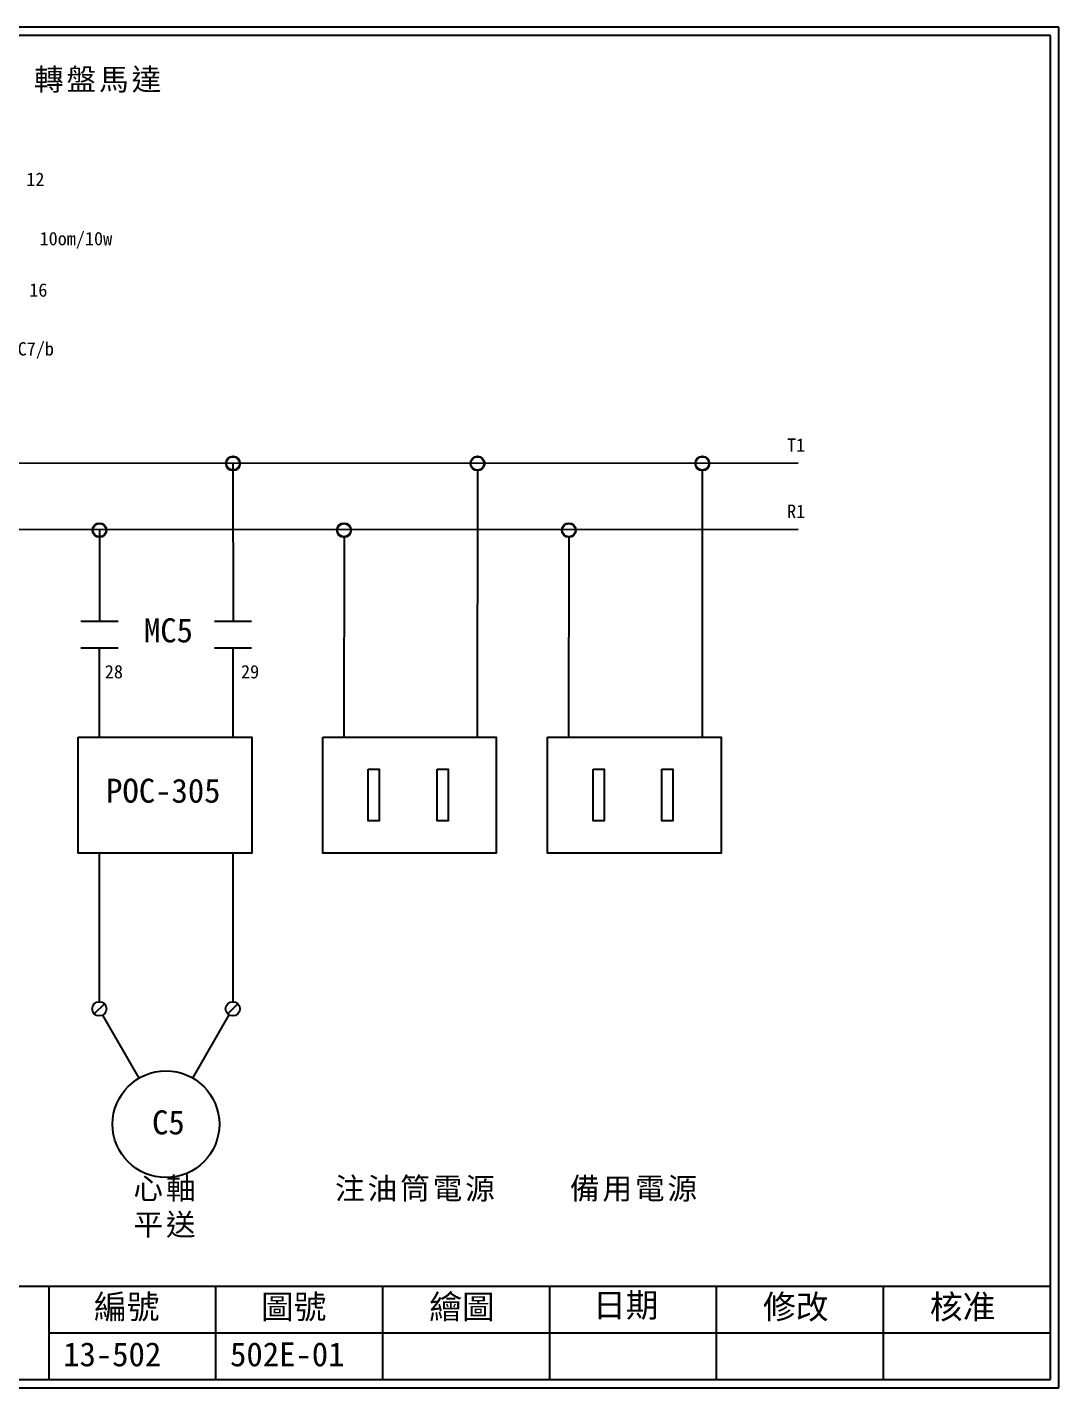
# Model space of a CAD drawing. Extents: x 10 to 297, y 3 to 207.
# Drawn here: x 142.5 to 297, y 3 to 207 of the extents above; entities that cross this region are included whole.
import ezdxf

# ---------------------------------------------------------------- set-up
doc = ezdxf.new("R2010")
doc.units = 0
doc.layers.get('0').update_dxf_attribs({"linetype": 'CONTINUOUS'})
doc.layers.add('圖框層', color=7, linetype='CONTINUOUS')
doc.layers.add('標尺寸層', color=3, linetype='CONTINUOUS')
doc.styles.add('STSL', font='KAIU.TTF')
doc.styles.add('標楷體', font='KAIU.TTF')

msp = doc.modelspace()

# ---------------------------------------------------------------- linework, layer by layer
for p, q in [((173.29, 141.57), (173.31, 117.92)), ((209.93, 140.5), (209.89, 100.55)), ((243.56, 140.5), (243.56, 100.55)), ((153.3, 131.57), (153.31, 117.92)), ((223.61, 130.57), (223.56, 100.55)), ((189.93, 130.5), (189.89, 100.55)), ((153.25, 113.95), (153.25, 108.09)), ((173.25, 113.95), (173.25, 108.09)), ((153.25, 108.09), (153.25, 100.55)), ((173.25, 108.09), (173.25, 100.55)), ((153.26, 83.17), (153.27, 60.88)), ((173.26, 83.17), (173.27, 60.88)), ((154.03, 60.57), (152.51, 59.06)), ((174.03, 60.57), (172.51, 59.06)), ((159.26, 49.44), (153.81, 58.88)), ((167.26, 49.44), (172.72, 58.9))]:
    msp.add_line(p, q)
for centre, radius in [((173.3, 141.57), 1.07), ((209.93, 141.57), 1.07), ((243.61, 141.57), 1.07), ((153.3, 131.57), 1.07), ((189.93, 131.57), 1.07), ((223.61, 131.57), 1.07), ((153.27, 59.81), 1.07), ((173.27, 59.81), 1.07), ((163.26, 42.51), 8)]:
    msp.add_circle(centre, radius)
at = {"layer": '圖框層', "color": 7}
for p, q in [((297, 206.97), (10, 206.97)), ((297, 3), (297, 206.97)), ((295.75, 205.72), (11.25, 205.72)), ((295.75, 4.25), (295.75, 205.72)), ((11.25, 18.25), (295.75, 18.25)), ((145.75, 4.25), (145.75, 18.25)), ((170.75, 4.25), (170.75, 18.25)), ((195.75, 4.25), (195.75, 18.25)), ((220.75, 4.25), (220.75, 18.25)), ((245.75, 4.25), (245.75, 18.25)), ((270.75, 4.25), (270.75, 18.25)), ((145.75, 11.25), (295.75, 11.25)), ((11.25, 4.25), (295.75, 4.25)), ((10, 3), (297, 3))]:
    msp.add_line(p, q, dxfattribs=at)
at = {"layer": '標尺寸層', "color": 7}
for p, q in [((41.1, 141.57), (257.97, 141.65)), ((21.1, 131.57), (257.97, 131.73)), ((150.52, 117.92), (156.09, 117.92)), ((170.52, 117.92), (176.09, 117.92)), ((150.52, 113.95), (156.09, 113.95)), ((153.25, 113.95), (153.25, 108.09)), ((170.52, 113.95), (176.09, 113.95))]:
    msp.add_line(p, q, dxfattribs=at)
for points in [[(150.11, 100.55), (176.1, 100.55), (176.1, 83.17), (150.11, 83.17)], [(186.74, 100.55), (212.74, 100.55), (212.74, 83.17), (186.74, 83.17)], [(220.42, 100.55), (246.41, 100.55), (246.41, 83.17), (220.42, 83.17)], [(193.56, 95.76), (195.21, 95.76), (195.21, 88), (193.56, 88)], [(203.87, 95.76), (205.53, 95.76), (205.53, 88), (203.87, 88)], [(227.23, 95.76), (228.89, 95.76), (228.89, 88), (227.23, 88)], [(237.55, 95.76), (239.2, 95.76), (239.2, 88), (237.55, 88)]]:
    msp.add_lwpolyline(points, close=True, dxfattribs=at)
for centre in [(173.29, 141.57), (209.92, 141.57), (243.6, 141.57), (153.3, 131.57), (189.93, 131.57), (223.61, 131.57)]:
    msp.add_circle(centre, 1, dxfattribs=at)

# ---------------------------------------------------------------- texts
at = {"color": 0, "char_height": 3.25, "attachment_point": 2, "style": '標楷體'}
for s, insert, width in [('{\\T1.1;轉盤馬達}', (153.24, 200.77), 24.1454), ('{\\T1.1;心軸\\P平送}', (163.26, 34.51), 28.0724), ('{\\T1.1;注油筒電源}', (200.78, 34.51), 28.0724), ('{\\T1.1;備用電源}', (233.52, 34.51), 28.0724)]:
    msp.add_mtext(s, dxfattribs=dict(at, insert=insert, width=width))
at = {"layer": '圖框層', "color": 4, "style": 'STSL'}
for s, height, p in [('12', 2, (142.33, 183.17)), ('10om/10w', 2, (144.32, 174.28)), ('16', 2, (142.78, 166.57)), ('MC7/b', 2, (139.68, 157.75)), ('T1', 2, (256.29, 143.32)), ('R1', 2, (256.3, 133.4)), ('MC5', 3.6, (159.96, 114.75)), ('28', 2, (154.1, 109.35)), ('29', 2, (174.5, 109.35)), ('POC-305', 3.6, (154.29, 90.71)), ('C5', 3.6, (161.17, 40.99)), ('編號', 3.6, (152.47, 13.34)), ('圖號', 3.6, (177.47, 13.34)), ('繪圖', 3.6, (202.69, 13.34)), ('日期', 3.6, (227.22, 13.59)), ('修改', 3.6, (252.69, 13.34)), ('核准', 3.6, (277.69, 13.34)), ('13-502', 3.6, (147.86, 6.22)), ('502E-01', 3.6, (172.86, 6.22))]:
    msp.add_text(s, height=height, dxfattribs=at).set_placement(p)

doc.saveas('drawing.dxf')
